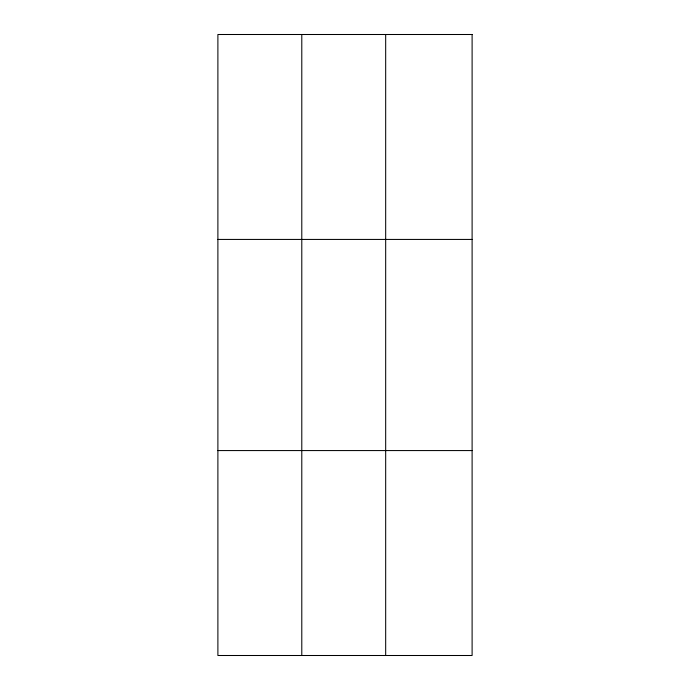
<?xml version="1.0" encoding="UTF-8"?>
<svg xmlns="http://www.w3.org/2000/svg" width="690" height="690" viewBox="0 0 690 690"><rect width="100%" height="100%" fill="white"/><g stroke="black" fill="none" stroke-linecap="round" stroke-linejoin="round"><path stroke-width="1.03" d="M301.789 34.5L301.789 655.5M385.676 34.5L385.676 655.5M217.893 239.43L472.107 239.43M217.893 450.57L472.107 450.57M472.107 34.5L472.107 655.5L217.893 655.5L217.893 34.5L472.107 34.5"/></g></svg>
